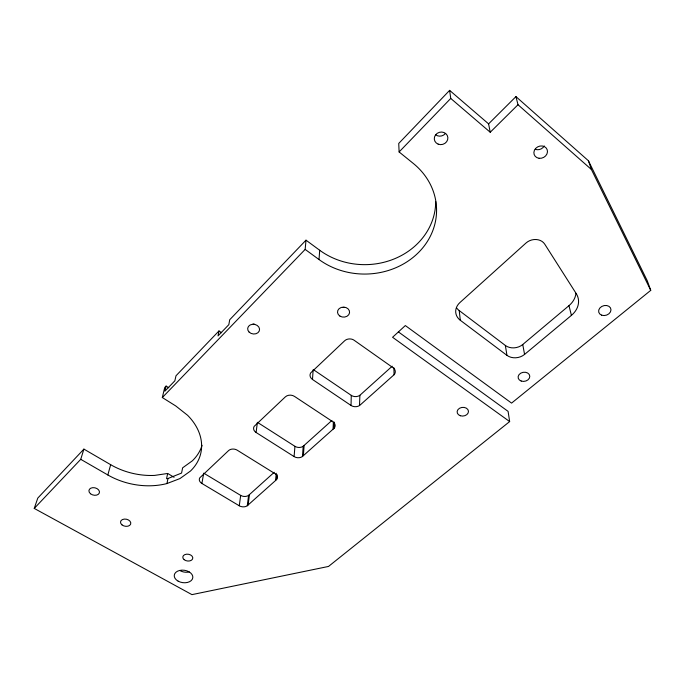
<?xml version="1.0" encoding="UTF-8"?>
<svg xmlns="http://www.w3.org/2000/svg" width="685" height="685" viewBox="0 0 685 685"><rect width="100%" height="100%" fill="white"/><g stroke="black" fill="none" stroke-linecap="round" stroke-linejoin="round"><path stroke-width="1.03" d="M359.745 405.383L394.192 374.626A6.704 5.326 -1.3 0 0 395.048 370.268L394.731 369.558A6.704 5.326 -1.3 0 0 393.07 367.742L354.162 340.282A6.756 5.48 1.4 0 0 351.859 339.212L351.003 339.024A6.756 5.48 1.4 0 0 344.606 340.813L310.725 372.871A6.773 5.369 3.7 0 0 312.488 379.473L351.037 405.469A6.542 5.095 1.1 0 0 359.514 405.554L359.882 395.288L392.222 366.201M351.037 405.469L351.268 395.373L313.173 369.498M334.117 428.253L334.22 428.142A6.43 4.915 2.7 0 0 332.867 421.78L294.49 396.392A6.49 5.043 5.2 0 0 285.362 396.863L254.152 426.395A6.516 4.941 6.7 0 0 256.104 432.492L294.096 456.587A6.285 4.701 4.3 0 0 302.231 456.672L334.117 428.253L334.366 422.148M333.064 429.187L333.372 422.063M312.488 379.473L313.105 370.499M488.593 123.874L515.951 96.611L518.006 104.736L490.229 132.248L488.593 123.874L449.625 90.369L398.738 143.439L399.115 151.959L413.278 163.424A71.788 63.628 -0.5 0 1 418.92 252.114A71.788 63.628 -0.5 0 1 319.03 259.555L319.69 250.248L305.998 240.178L229.715 319.741L228.833 324.664L218.035 335.898L218.969 330.949L221.632 332.73M303.369 455.696L304.114 445.43L302.993 446.406A6.216 4.684 4.3 0 1 294.944 446.32L257.389 422.32L256.104 432.492M302.445 456.518L303.207 446.243L331.908 420.436M294.096 456.587L294.944 446.32M398.37 331.874L508.09 411.368L509.657 421.575L328.509 566.444L191.946 594.631L34.25 508.424L80.744 459.318L107.828 474.962A61.659 45.159 12.5 0 0 166.926 483.559L179.907 478.592L190.421 471.083A61.659 45.159 12.5 0 0 187.596 415.298L175.745 405.948L162.319 397.548L305.159 249.408L305.998 240.178M275.541 480.528L276.26 473.292M276.5 479.671L276.603 479.56A6.182 4.53 5.5 0 0 277.057 475.844L276.714 475.236A6.182 4.53 5.5 0 0 275.045 473.686L237.25 450.216A6.242 4.624 7.7 0 0 235.058 449.3L234.253 449.137A6.242 4.624 7.7 0 0 228.533 450.636L199.78 477.83A6.285 4.538 8.6 0 0 201.895 483.464L239.279 505.787A6.054 4.333 6.6 0 0 247.088 505.89L276.5 479.671L277.014 474.499M247.294 505.735L248.604 495.349L274.248 472.29M248.133 504.982L249.443 494.596M239.279 505.787L240.675 495.401L203.71 473.147M201.895 483.464L203.531 474.174M166.926 483.559L168.005 478.49L181.576 473.061L182.621 467.829L192.382 460.799A60.974 45.005 12.6 0 0 202.066 445.301M174.093 477.274L167.679 473.472L166.549 478.704L168.005 478.49M162.319 397.548L164.708 387.539L166.104 386.083L168.818 387.787M166.104 386.083L164.897 391.161L174.846 380.817L176.011 375.757L218.969 330.949M107.828 474.962L110.67 464.695L83.904 449.112L37.778 498.098L34.25 508.424M80.744 459.318L83.904 449.112M399.115 151.959L450.739 98.426L449.625 90.369M456.801 308.147A15.13 12.467 -8.8 0 0 459.224 310.57L505.35 345.454A12.441 9.907 -10.5 0 0 522.749 344.512L568.97 305.664A21.8 17.596 -14.8 0 0 575.939 293.317M524.573 354.419L571.418 315.374A22.074 17.707 -14.5 0 0 576.308 293.745L544.729 244.143A11.987 9.992 -15.9 0 0 525.994 243.029L459.978 302.505A15.318 12.544 -8.6 0 0 460.311 320.28L506.969 355.361A12.587 9.958 -10.3 0 0 524.573 354.419L522.749 344.512M515.951 96.611L588.432 160.769L647.265 280.764L650.75 290.346L511.575 403.105L405.332 325.563L392.573 337.277L509.657 421.575M359.882 395.288L359.651 395.459A6.465 5.078 1 0 1 351.268 395.373M248.604 495.349L248.398 495.495A5.994 4.324 6.6 0 1 240.675 495.401M167.679 473.472L154.647 475.407A60.974 45.005 12.6 0 1 110.67 464.695M305.159 249.408L319.03 259.555M450.739 98.426L490.229 132.248M518.006 104.736L591.395 169.478L650.75 290.346M588.432 160.769L591.395 169.478M568.97 305.664L571.418 315.374M505.35 345.454L506.969 355.361M459.224 310.57L460.311 320.28M393.884 367.776L394.072 374.755M435.72 201.544A70.846 63.157 -0.6 0 1 394.92 258.622A70.846 63.157 -0.6 0 1 319.69 250.248M544.284 145.948A6.859 5.994 -24.6 0 1 535.216 149.287M189.257 571.949A9.256 6.234 8.1 0 1 180.129 570.682M254.623 324.253A5.908 4.829 9.1 0 1 253.125 323.919M445.241 133.721A6.756 6.191 -16.5 0 1 435.814 134.902M344.726 307.428A5.977 4.983 2 0 1 343.168 307.428M178.143 581.154A9.35 6.242 8 0 0 192.793 577.772A9.35 6.242 8 0 0 179.667 570.451A9.35 6.242 8 0 0 178.143 581.154M539.095 158.286A6.944 6.045 -23.9 0 0 547.204 149.767A6.944 6.045 -23.9 0 0 535.73 148.362A6.944 6.045 -23.9 0 0 539.095 158.286M184.137 559.671A5.035 3.416 8.1 0 0 192.588 558.977A5.035 3.416 8.1 0 0 186.671 554.174A5.035 3.416 8.1 0 0 184.137 559.671M521.199 381.048A5.891 4.564 -9.8 0 0 529.796 376.236A5.891 4.564 -9.8 0 0 520.823 373.137A5.891 4.564 -9.8 0 0 521.199 381.048M601.653 315.168A6.293 4.941 -16.6 0 0 610.986 309.86A6.293 4.941 -16.6 0 0 601.73 306.469A6.293 4.941 -16.6 0 0 601.653 315.168M249.109 332.088A5.985 4.855 9 0 0 259.247 331.026A5.985 4.855 9 0 0 252.491 324.288A5.985 4.855 9 0 0 249.109 332.088M339.897 316.076A6.045 5.018 2 0 0 349.547 312.797A6.045 5.018 2 0 0 341.19 307.471A6.045 5.018 2 0 0 339.897 316.076M438.169 144.15A6.841 6.251 -15.7 0 0 447.853 137.514A6.841 6.251 -15.7 0 0 437.193 133.344A6.841 6.251 -15.7 0 0 438.169 144.15M90.531 493.774A5.36 3.733 13 0 0 99.334 492.977A5.36 3.733 13 0 0 92.732 487.669A5.36 3.733 13 0 0 90.531 493.774M122.016 524.898A5.206 3.579 11.1 0 0 130.638 524.153A5.206 3.579 11.1 0 0 124.319 519.084A5.206 3.579 11.1 0 0 122.016 524.898M460.32 415.735A5.694 4.358 -5.5 0 0 468.463 411.171A5.694 4.358 -5.5 0 0 459.618 408.217A5.694 4.358 -5.5 0 0 460.32 415.735"/></g></svg>
